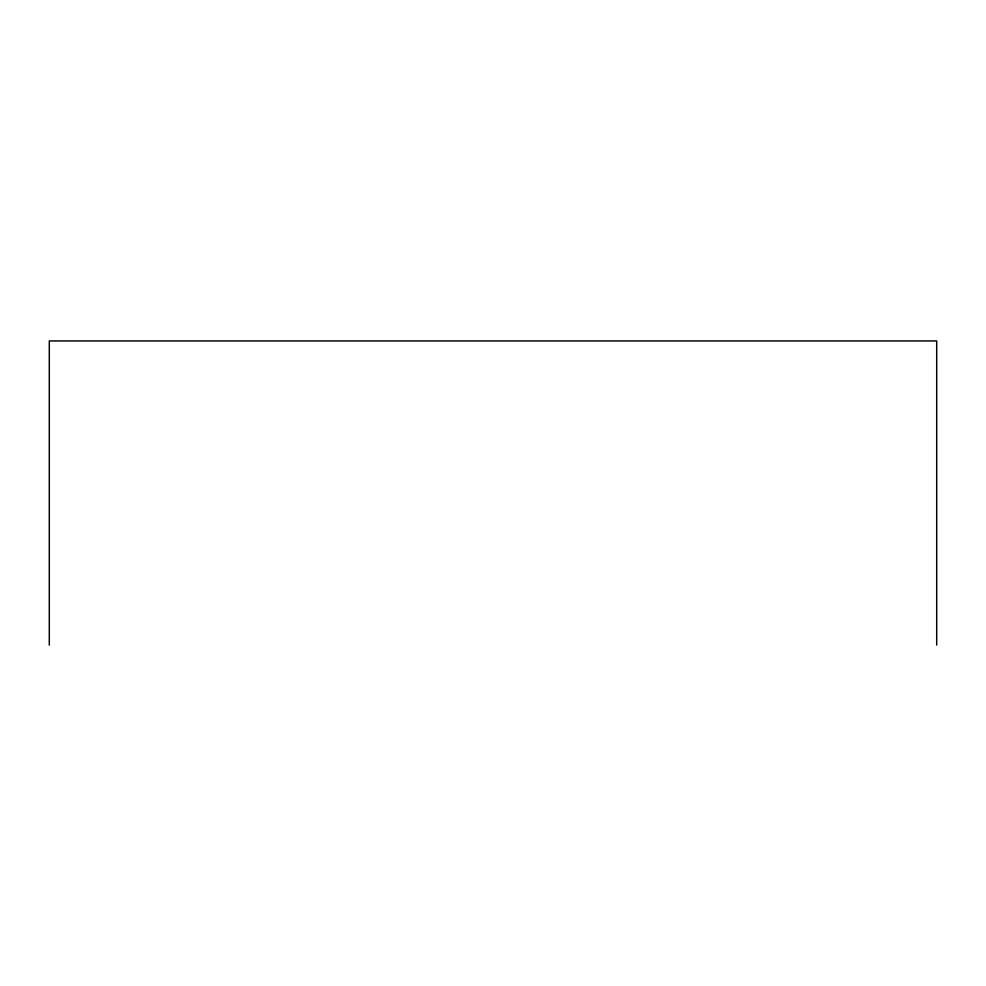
<?xml version="1.0" encoding="UTF-8"?>
<svg xmlns="http://www.w3.org/2000/svg" width="986" height="986" viewBox="0 0 986 986"><rect width="100%" height="100%" fill="white"/><g stroke="black" fill="none" stroke-linecap="round" stroke-linejoin="round"><path stroke-width="1.48" d="M936.7 645.066L936.7 340.934L49.3 340.934L49.3 645.066"/></g></svg>
